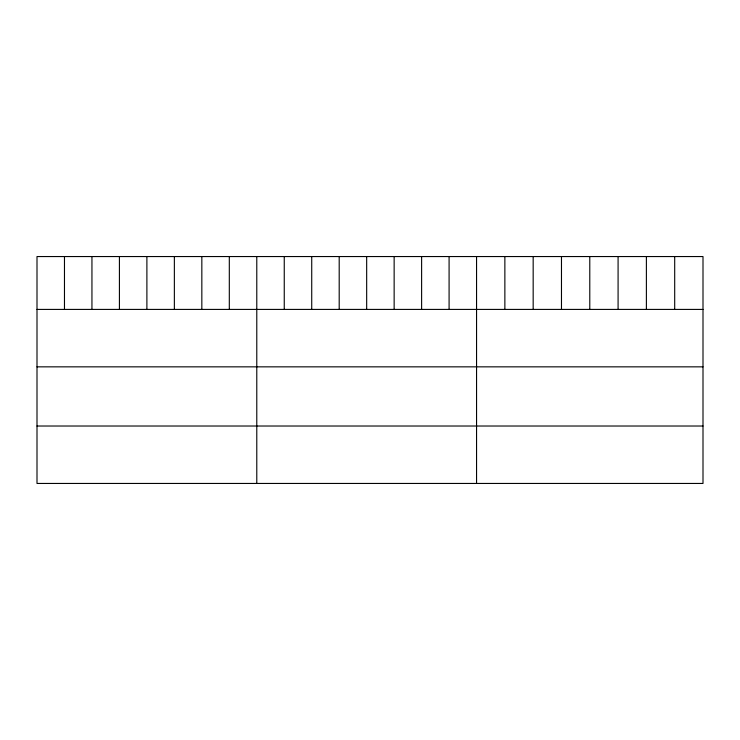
<?xml version="1.0" encoding="UTF-8"?>
<svg xmlns="http://www.w3.org/2000/svg" width="740" height="740" viewBox="0 0 740 740"><rect width="100%" height="100%" fill="white"/><g stroke="black" fill="none" stroke-linecap="round" stroke-linejoin="round"><path stroke-width="1.11" d="M703 309.413L703 483.451L37 483.451L37 256.549L703 256.549L703 309.413L37 309.413M37 366.846L703 366.846M37 426.018L703 426.018M674.695 256.549L674.695 309.413M646.39 256.549L646.39 309.413M618.085 256.549L618.085 309.413M589.78 256.549L589.78 309.413M561.475 256.549L561.475 309.413M533.17 256.549L533.17 309.413M504.865 256.549L504.865 309.413M476.56 256.549L476.56 483.451M449.088 256.549L449.088 309.413M421.615 256.549L421.615 309.413M394.143 256.549L394.143 309.413M366.67 256.549L366.67 309.413M339.197 256.549L339.197 309.413M311.725 256.549L311.725 309.413M284.252 256.549L284.252 309.413M256.78 256.549L256.78 483.451M229.308 256.549L229.308 309.413M201.835 256.549L201.835 309.413M174.363 256.549L174.363 309.413M146.89 256.549L146.89 309.413M119.418 256.549L119.418 309.413M91.945 256.549L91.945 309.413M64.473 256.549L64.473 309.413"/></g></svg>
